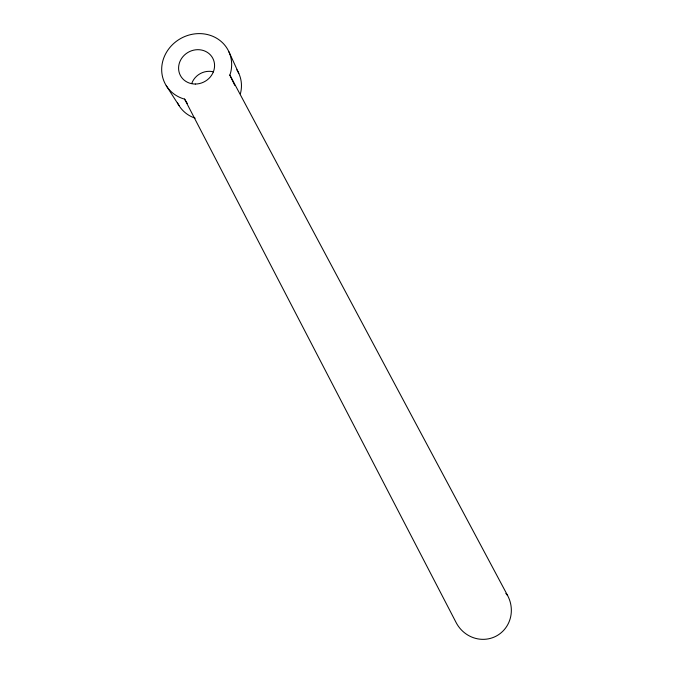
<?xml version="1.0" encoding="UTF-8"?>
<svg xmlns="http://www.w3.org/2000/svg" width="673" height="673" viewBox="0 0 673 673"><rect width="100%" height="100%" fill="white"/><g stroke="black" fill="none" stroke-linecap="round" stroke-linejoin="round"><path stroke-width="1.01" d="M234.793 85.37L229.838 75.056L230.511 73.079A35.677 32.683 -29 0 0 207.149 34.483A35.677 32.683 -29 0 0 163.817 57.87A35.677 32.683 -29 0 0 183.073 98.687L184.587 99.074L187.321 103.507M505.86 593.409L507.619 595.546A30.403 29.082 61.8 0 1 496.127 636.145A30.403 29.082 61.8 0 1 456.134 622.592L184.587 99.074M166.223 85.606L179.052 105.636M229.838 75.056L507.619 595.546M228.904 51.762L238.806 73.382M236.837 69.79A34.012 31.328 -29 0 1 240.387 93.791M195.17 118.187A34.012 31.328 -29 0 1 177.571 102.935M191.763 83.435A17.49 16.11 -29 0 1 213.56 71.868M195.321 84.041A18.348 16.808 -29 0 0 212.752 58.198A18.348 16.808 -29 0 0 181.66 58.332A18.348 16.808 -29 0 0 195.321 84.041"/></g></svg>
